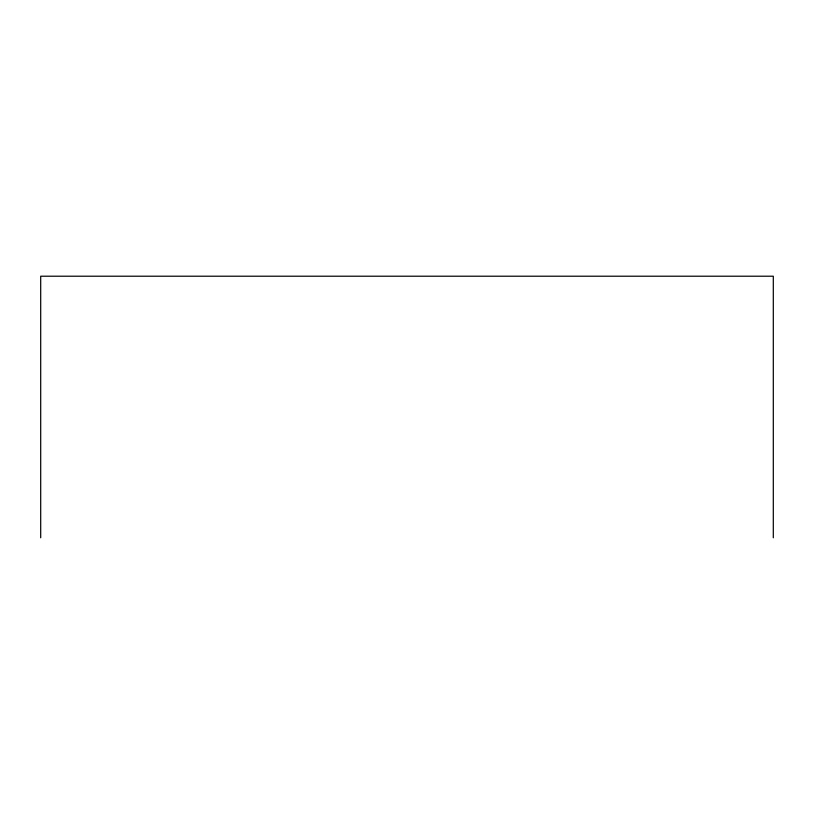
<?xml version="1.0" encoding="UTF-8"?>
<svg xmlns="http://www.w3.org/2000/svg" width="814" height="814" viewBox="0 0 814 814"><rect width="100%" height="100%" fill="white"/><g stroke="black" fill="none" stroke-linecap="round" stroke-linejoin="round"><path stroke-width="1.22" d="M773.3 537.789L773.3 276.211L40.7 276.211L40.7 537.789"/></g></svg>
